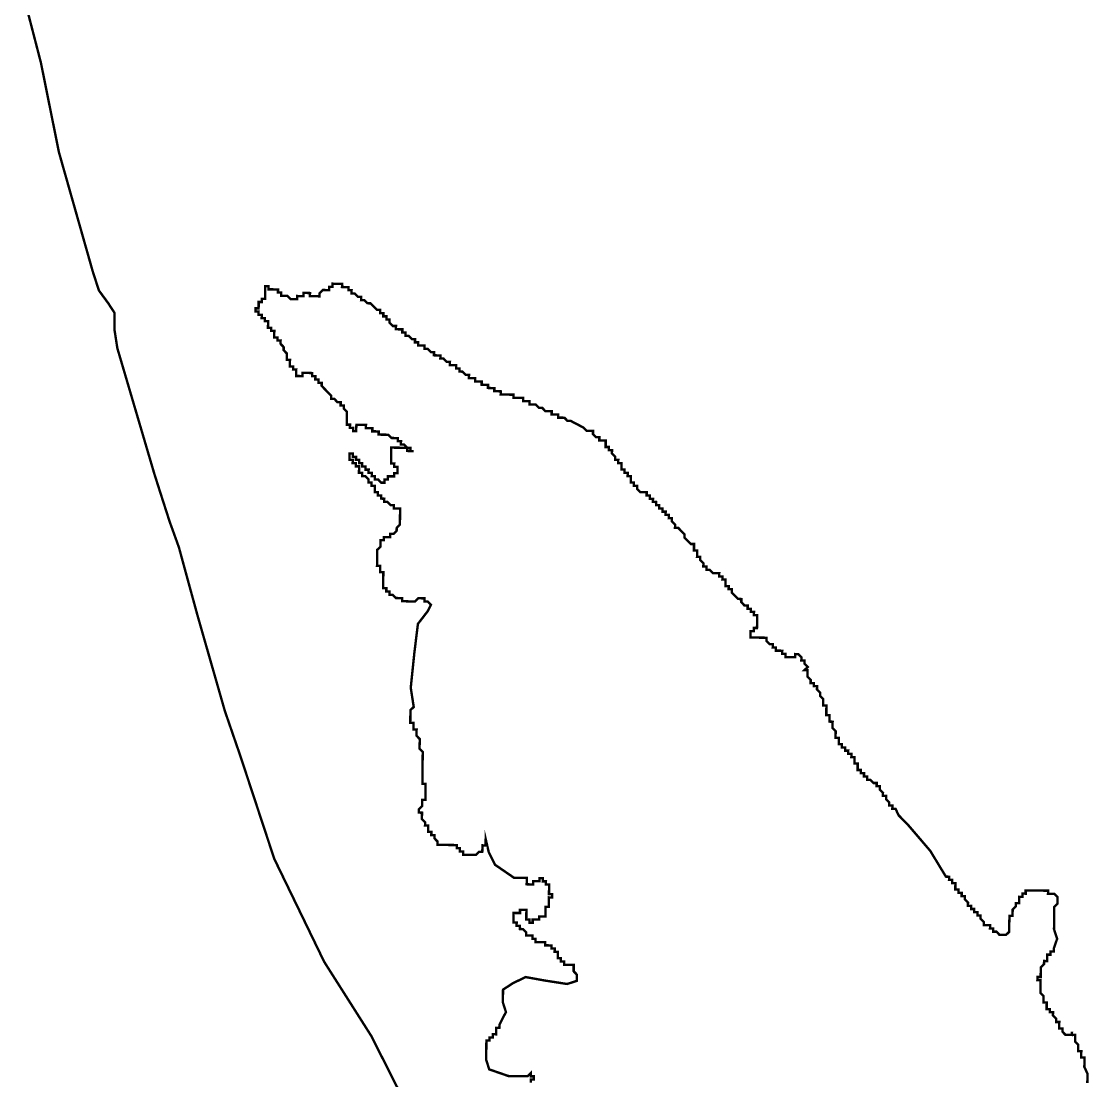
# Model space of a CAD drawing. Header units: metres. Extents: x 257673 to 289848, y 2129691 to 2228029.
# Drawn here: x 260126 to 261450, y 2172965 to 2174279 of the extents above; entities that cross this region are included whole.
import ezdxf

# ---------------------------------------------------------------- set-up
doc = ezdxf.new("R2010")
doc.units = ezdxf.units.M
doc.header["$MEASUREMENT"] = 0
doc.layers.add('HAZARDS LINE', color=1, linetype='Continuous')

msp = doc.modelspace()

# ---------------------------------------------------------------- linework, layer by layer
at = {"layer": 'HAZARDS LINE', "lineweight": 18}
for points in [[(260128, 2174315.2, 2.97, 2.97, 0), (260150.7, 2174227.6, 2.97, 2.97, 0), (260173.1, 2174116.3, 2.97, 2.97, 0), (260214.9, 2173969, 2.97, 2.97, 0), (260222.6, 2173945.1, 2.97, 2.97, 0), (260234.3, 2173929.1, 2.97, 2.97, 0), (260242.1, 2173917.1, 2.97, 2.97, 0), (260241.8, 2173897.3, 2.97, 2.97, 0), (260245.5, 2173873.4, 2.97, 2.97, 0), (260291.2, 2173718.2, 2.97, 2.97, 0), (260298.8, 2173694.3, 2.97, 2.97, 0), (260310.3, 2173658.5, 2.97, 2.97, 0), (260321.8, 2173626.6, 2.97, 2.97, 0), (260329.4, 2173598.7, 2.97, 2.97, 0), (260344.6, 2173543, 2.97, 2.97, 0), (260378.8, 2173423.6, 2.97, 2.97, 0), (260398, 2173367.8, 2.97, 2.97, 0), (260440, 2173240.4, 2.97, 2.97, 0), (260471, 2173176.5, 2.97, 2.97, 0), (260501.9, 2173112.7, 2.97, 2.97, 0), (260560.3, 2173020.7, 2.97, 2.97, 0), (260606.7, 2172928.9, 2.97, 2.97, 0)], [(260757.9, 2172962.8, 2.97, 2.97, 0), (260757.9, 2172966.8, 2.97, 2.97, 0), (260761.9, 2172966.7, 2.97, 2.97, 0), (260761.9, 2172970.7, 2.97, 2.97, 0), (260758, 2172970.7, 2.97, 2.97, 0), (260758, 2172974.7, 2.97, 2.97, 0), (260754, 2172970.8, 2.97, 2.97, 0), (260750, 2172970.8, 2.97, 2.97, 0), (260746.1, 2172970.9, 2.97, 2.97, 0), (260742.1, 2172970.9, 2.97, 2.97, 0), (260738.1, 2172971, 2.97, 2.97, 0), (260734.2, 2172971, 2.97, 2.97, 0), (260730.2, 2172971.1, 2.97, 2.97, 0), (260718.4, 2172975.2, 2.97, 2.97, 0), (260706.5, 2172979.3, 2.97, 2.97, 0), (260702.7, 2172991.2, 2.97, 2.97, 0), (260702.9, 2173007.1, 2.97, 2.97, 0), (260702.9, 2173011.1, 2.97, 2.97, 0), (260703, 2173015, 2.97, 2.97, 0), (260706.9, 2173015, 2.97, 2.97, 0), (260707, 2173018.9, 2.97, 2.97, 0), (260711, 2173018.9, 2.97, 2.97, 0), (260711, 2173022.9, 2.97, 2.97, 0), (260715, 2173022.8, 2.97, 2.97, 0), (260715, 2173026.8, 2.97, 2.97, 0), (260715.1, 2173030.8, 2.97, 2.97, 0), (260719, 2173030.7, 2.97, 2.97, 0), (260719.1, 2173034.7, 2.97, 2.97, 0), (260727.2, 2173050.4, 2.97, 2.97, 0), (260723.4, 2173062.4, 2.97, 2.97, 0), (260723.6, 2173078.2, 2.97, 2.97, 0), (260735.6, 2173086, 2.97, 2.97, 0), (260751.5, 2173093.8, 2.97, 2.97, 0), (260775.3, 2173089.5, 2.97, 2.97, 0), (260803, 2173085.2, 2.97, 2.97, 0), (260814.9, 2173089, 2.97, 2.97, 0), (260815, 2173093, 2.97, 2.97, 0), (260815, 2173097, 2.97, 2.97, 0), (260811.1, 2173101, 2.97, 2.97, 0), (260811.2, 2173104.9, 2.97, 2.97, 0), (260811.2, 2173108.9, 2.97, 2.97, 0), (260807.2, 2173109, 2.97, 2.97, 0), (260803.3, 2173109, 2.97, 2.97, 0), (260799.3, 2173109.1, 2.97, 2.97, 0), (260799.4, 2173113, 2.97, 2.97, 0), (260795.4, 2173113.1, 2.97, 2.97, 0), (260795.4, 2173117, 2.97, 2.97, 0), (260791.5, 2173117.1, 2.97, 2.97, 0), (260791.5, 2173121, 2.97, 2.97, 0), (260791.6, 2173125, 2.97, 2.97, 0), (260787.6, 2173125.1, 2.97, 2.97, 0), (260787.7, 2173129, 2.97, 2.97, 0), (260783.7, 2173129.1, 2.97, 2.97, 0), (260783.7, 2173133, 2.97, 2.97, 0), (260779.8, 2173133.1, 2.97, 2.97, 0), (260775.8, 2173133.1, 2.97, 2.97, 0), (260775.9, 2173137.1, 2.97, 2.97, 0), (260771.9, 2173137.2, 2.97, 2.97, 0), (260767.9, 2173137.2, 2.97, 2.97, 0), (260764, 2173137.2, 2.97, 2.97, 0), (260764, 2173141.2, 2.97, 2.97, 0), (260760, 2173141.3, 2.97, 2.97, 0), (260760.1, 2173145.2, 2.97, 2.97, 0), (260756.1, 2173145.3, 2.97, 2.97, 0), (260752.2, 2173145.3, 2.97, 2.97, 0), (260752.2, 2173149.3, 2.97, 2.97, 0), (260748.3, 2173153.3, 2.97, 2.97, 0), (260744.3, 2173153.4, 2.97, 2.97, 0), (260744.4, 2173157.3, 2.97, 2.97, 0), (260740.4, 2173157.4, 2.97, 2.97, 0), (260740.5, 2173161.3, 2.97, 2.97, 0), (260736.5, 2173161.4, 2.97, 2.97, 0), (260736.5, 2173165.4, 2.97, 2.97, 0), (260736.6, 2173169.3, 2.97, 2.97, 0), (260736.6, 2173173.3, 2.97, 2.97, 0), (260740.6, 2173173.2, 2.97, 2.97, 0), (260744.6, 2173173.2, 2.97, 2.97, 0), (260744.6, 2173177.2, 2.97, 2.97, 0), (260748.6, 2173177.1, 2.97, 2.97, 0), (260752.6, 2173177.1, 2.97, 2.97, 0), (260752.5, 2173173.1, 2.97, 2.97, 0), (260752.5, 2173169.1, 2.97, 2.97, 0), (260752.4, 2173165.2, 2.97, 2.97, 0), (260756.4, 2173165.1, 2.97, 2.97, 0), (260756.3, 2173161.1, 2.97, 2.97, 0), (260760.3, 2173161.1, 2.97, 2.97, 0), (260760.3, 2173165.1, 2.97, 2.97, 0), (260764.3, 2173165, 2.97, 2.97, 0), (260768.3, 2173165, 2.97, 2.97, 0), (260768.3, 2173168.9, 2.97, 2.97, 0), (260772.3, 2173168.9, 2.97, 2.97, 0), (260776.2, 2173168.8, 2.97, 2.97, 0), (260776.3, 2173172.8, 2.97, 2.97, 0), (260776.3, 2173176.8, 2.97, 2.97, 0), (260776.4, 2173180.7, 2.97, 2.97, 0), (260780.4, 2173180.7, 2.97, 2.97, 0), (260780.4, 2173184.6, 2.97, 2.97, 0), (260780.5, 2173188.6, 2.97, 2.97, 0), (260780.5, 2173192.6, 2.97, 2.97, 0), (260784.5, 2173192.5, 2.97, 2.97, 0), (260784.5, 2173196.5, 2.97, 2.97, 0), (260780.6, 2173196.5, 2.97, 2.97, 0), (260780.6, 2173200.5, 2.97, 2.97, 0), (260780.7, 2173204.5, 2.97, 2.97, 0), (260780.7, 2173208.4, 2.97, 2.97, 0), (260776.7, 2173208.5, 2.97, 2.97, 0), (260776.8, 2173212.5, 2.97, 2.97, 0), (260772.8, 2173212.5, 2.97, 2.97, 0), (260772.9, 2173216.5, 2.97, 2.97, 0), (260768.9, 2173216.5, 2.97, 2.97, 0), (260768.9, 2173212.6, 2.97, 2.97, 0), (260764.9, 2173212.6, 2.97, 2.97, 0), (260760.9, 2173212.7, 2.97, 2.97, 0), (260760.9, 2173208.7, 2.97, 2.97, 0), (260756.9, 2173208.7, 2.97, 2.97, 0), (260752.9, 2173208.8, 2.97, 2.97, 0), (260753, 2173212.7, 2.97, 2.97, 0), (260753, 2173216.7, 2.97, 2.97, 0), (260749.1, 2173216.8, 2.97, 2.97, 0), (260737.2, 2173216.9, 2.97, 2.97, 0), (260725.4, 2173225, 2.97, 2.97, 0), (260713.6, 2173233.1, 2.97, 2.97, 0), (260705.8, 2173249, 2.97, 2.97, 0), (260702.1, 2173264.9, 2.97, 2.97, 0), (260702, 2173261, 2.97, 2.97, 0), (260702, 2173257, 2.97, 2.97, 0), (260698, 2173257.1, 2.97, 2.97, 0), (260698, 2173253.1, 2.97, 2.97, 0), (260697.9, 2173249.1, 2.97, 2.97, 0), (260693.9, 2173249.2, 2.97, 2.97, 0), (260689.9, 2173245.3, 2.97, 2.97, 0), (260686, 2173245.3, 2.97, 2.97, 0), (260682, 2173245.4, 2.97, 2.97, 0), (260678, 2173245.4, 2.97, 2.97, 0), (260674.1, 2173245.4, 2.97, 2.97, 0), (260674.1, 2173249.4, 2.97, 2.97, 0), (260670.2, 2173249.5, 2.97, 2.97, 0), (260670.2, 2173253.4, 2.97, 2.97, 0), (260666.2, 2173253.5, 2.97, 2.97, 0), (260666.3, 2173257.4, 2.97, 2.97, 0), (260662.3, 2173257.5, 2.97, 2.97, 0), (260658.4, 2173257.5, 2.97, 2.97, 0), (260654.4, 2173257.6, 2.97, 2.97, 0), (260650.4, 2173257.6, 2.97, 2.97, 0), (260646.5, 2173257.7, 2.97, 2.97, 0), (260642.5, 2173257.7, 2.97, 2.97, 0), (260642.5, 2173261.7, 2.97, 2.97, 0), (260638.6, 2173265.7, 2.97, 2.97, 0), (260638.7, 2173269.7, 2.97, 2.97, 0), (260634.7, 2173269.7, 2.97, 2.97, 0), (260634.8, 2173273.7, 2.97, 2.97, 0), (260630.8, 2173273.7, 2.97, 2.97, 0), (260630.8, 2173277.7, 2.97, 2.97, 0), (260630.9, 2173281.7, 2.97, 2.97, 0), (260626.9, 2173281.7, 2.97, 2.97, 0), (260627, 2173285.7, 2.97, 2.97, 0), (260623.1, 2173289.7, 2.97, 2.97, 0), (260623.1, 2173293.7, 2.97, 2.97, 0), (260623.2, 2173297.6, 2.97, 2.97, 0), (260619.2, 2173297.7, 2.97, 2.97, 0), (260619.2, 2173301.7, 2.97, 2.97, 0), (260623.2, 2173305.6, 2.97, 2.97, 0), (260623.3, 2173309.5, 2.97, 2.97, 0), (260623.3, 2173313.5, 2.97, 2.97, 0), (260627.3, 2173313.5, 2.97, 2.97, 0), (260627.4, 2173317.4, 2.97, 2.97, 0), (260627.4, 2173321.4, 2.97, 2.97, 0), (260627.5, 2173325.3, 2.97, 2.97, 0), (260627.5, 2173329.3, 2.97, 2.97, 0), (260627.6, 2173333.3, 2.97, 2.97, 0), (260623.6, 2173333.3, 2.97, 2.97, 0), (260623.6, 2173337.3, 2.97, 2.97, 0), (260623.7, 2173341.3, 2.97, 2.97, 0), (260623.7, 2173345.2, 2.97, 2.97, 0), (260623.8, 2173349.2, 2.97, 2.97, 0), (260623.8, 2173353.2, 2.97, 2.97, 0), (260623.9, 2173357.1, 2.97, 2.97, 0), (260623.9, 2173361.1, 2.97, 2.97, 0), (260624, 2173365.1, 2.97, 2.97, 0), (260624, 2173369, 2.97, 2.97, 0), (260624.1, 2173373, 2.97, 2.97, 0), (260620.2, 2173377, 2.97, 2.97, 0), (260620.2, 2173381, 2.97, 2.97, 0), (260620.3, 2173384.9, 2.97, 2.97, 0), (260620.3, 2173388.9, 2.97, 2.97, 0), (260616.4, 2173392.9, 2.97, 2.97, 0), (260616.4, 2173396.9, 2.97, 2.97, 0), (260616.5, 2173400.8, 2.97, 2.97, 0), (260612.5, 2173400.9, 2.97, 2.97, 0), (260612.6, 2173404.9, 2.97, 2.97, 0), (260612.6, 2173408.8, 2.97, 2.97, 0), (260608.6, 2173408.9, 2.97, 2.97, 0), (260608.7, 2173412.8, 2.97, 2.97, 0), (260608.7, 2173416.8, 2.97, 2.97, 0), (260608.8, 2173420.8, 2.97, 2.97, 0), (260608.8, 2173424.7, 2.97, 2.97, 0), (260612.9, 2173428.7, 2.97, 2.97, 0), (260609.2, 2173452.5, 2.97, 2.97, 0), (260613.7, 2173496.1, 2.97, 2.97, 0), (260618.1, 2173531.7, 2.97, 2.97, 0), (260630.2, 2173547.4, 2.97, 2.97, 0), (260634.2, 2173555.3, 2.97, 2.97, 0), (260630.3, 2173559.3, 2.97, 2.97, 0), (260626.4, 2173559.4, 2.97, 2.97, 0), (260626.4, 2173563.4, 2.97, 2.97, 0), (260622.4, 2173563.4, 2.97, 2.97, 0), (260618.5, 2173563.5, 2.97, 2.97, 0), (260614.5, 2173559.5, 2.97, 2.97, 0), (260610.5, 2173559.6, 2.97, 2.97, 0), (260606.5, 2173559.6, 2.97, 2.97, 0), (260602.6, 2173559.7, 2.97, 2.97, 0), (260598.6, 2173559.7, 2.97, 2.97, 0), (260598.6, 2173563.7, 2.97, 2.97, 0), (260594.7, 2173563.7, 2.97, 2.97, 0), (260590.7, 2173563.8, 2.97, 2.97, 0), (260586.8, 2173567.8, 2.97, 2.97, 0), (260582.8, 2173567.9, 2.97, 2.97, 0), (260582.9, 2173571.8, 2.97, 2.97, 0), (260578.9, 2173571.9, 2.97, 2.97, 0), (260579, 2173575.8, 2.97, 2.97, 0), (260575, 2173575.9, 2.97, 2.97, 0), (260575, 2173579.9, 2.97, 2.97, 0), (260575.1, 2173583.8, 2.97, 2.97, 0), (260575.1, 2173587.8, 2.97, 2.97, 0), (260575.2, 2173591.8, 2.97, 2.97, 0), (260575.2, 2173595.7, 2.97, 2.97, 0), (260571.3, 2173595.8, 2.97, 2.97, 0), (260571.3, 2173599.7, 2.97, 2.97, 0), (260571.4, 2173603.7, 2.97, 2.97, 0), (260567.4, 2173603.7, 2.97, 2.97, 0), (260567.5, 2173607.7, 2.97, 2.97, 0), (260567.5, 2173611.7, 2.97, 2.97, 0), (260567.6, 2173615.6, 2.97, 2.97, 0), (260567.6, 2173619.6, 2.97, 2.97, 0), (260567.7, 2173623.6, 2.97, 2.97, 0), (260571.7, 2173627.5, 2.97, 2.97, 0), (260571.7, 2173631.5, 2.97, 2.97, 0), (260571.8, 2173635.4, 2.97, 2.97, 0), (260575.7, 2173635.4, 2.97, 2.97, 0), (260575.8, 2173639.3, 2.97, 2.97, 0), (260579.7, 2173639.3, 2.97, 2.97, 0), (260583.7, 2173639.2, 2.97, 2.97, 0), (260583.8, 2173643.2, 2.97, 2.97, 0), (260587.7, 2173643.2, 2.97, 2.97, 0), (260591.7, 2173647.1, 2.97, 2.97, 0), (260591.8, 2173651, 2.97, 2.97, 0), (260595.8, 2173655, 2.97, 2.97, 0), (260595.8, 2173658.9, 2.97, 2.97, 0), (260595.9, 2173662.9, 2.97, 2.97, 0), (260595.9, 2173666.9, 2.97, 2.97, 0), (260596, 2173670.8, 2.97, 2.97, 0), (260596, 2173674.8, 2.97, 2.97, 0), (260592.1, 2173674.8, 2.97, 2.97, 0), (260588.1, 2173674.9, 2.97, 2.97, 0), (260588.2, 2173678.9, 2.97, 2.97, 0), (260584.2, 2173678.9, 2.97, 2.97, 0), (260580.3, 2173682.9, 2.97, 2.97, 0), (260576.3, 2173683, 2.97, 2.97, 0), (260576.4, 2173686.9, 2.97, 2.97, 0), (260572.4, 2173687, 2.97, 2.97, 0), (260572.4, 2173690.9, 2.97, 2.97, 0), (260568.5, 2173691, 2.97, 2.97, 0), (260568.5, 2173695, 2.97, 2.97, 0), (260564.6, 2173695, 2.97, 2.97, 0), (260564.6, 2173699, 2.97, 2.97, 0), (260564.7, 2173702.9, 2.97, 2.97, 0), (260560.7, 2173703, 2.97, 2.97, 0), (260560.7, 2173707, 2.97, 2.97, 0), (260556.8, 2173707, 2.97, 2.97, 0), (260556.8, 2173711, 2.97, 2.97, 0), (260552.9, 2173715, 2.97, 2.97, 0), (260548.9, 2173715, 2.97, 2.97, 0), (260549, 2173719, 2.97, 2.97, 0), (260545, 2173719.1, 2.97, 2.97, 0), (260545.1, 2173723, 2.97, 2.97, 0), (260545.1, 2173727, 2.97, 2.97, 0), (260541.2, 2173727, 2.97, 2.97, 0), (260541.2, 2173731, 2.97, 2.97, 0), (260537.2, 2173731, 2.97, 2.97, 0), (260537.3, 2173735, 2.97, 2.97, 0), (260533.3, 2173735.1, 2.97, 2.97, 0), (260533.4, 2173739, 2.97, 2.97, 0), (260533.4, 2173743, 2.97, 2.97, 0), (260537.4, 2173742.9, 2.97, 2.97, 0), (260537.3, 2173739, 2.97, 2.97, 0), (260541.3, 2173738.9, 2.97, 2.97, 0), (260541.3, 2173735, 2.97, 2.97, 0), (260545.2, 2173734.9, 2.97, 2.97, 0), (260545.2, 2173730.9, 2.97, 2.97, 0), (260549.1, 2173730.9, 2.97, 2.97, 0), (260549.1, 2173726.9, 2.97, 2.97, 0), (260553.1, 2173726.9, 2.97, 2.97, 0), (260553, 2173722.9, 2.97, 2.97, 0), (260557, 2173722.9, 2.97, 2.97, 0), (260556.9, 2173718.9, 2.97, 2.97, 0), (260560.9, 2173718.9, 2.97, 2.97, 0), (260560.8, 2173714.9, 2.97, 2.97, 0), (260564.8, 2173714.8, 2.97, 2.97, 0), (260564.8, 2173710.9, 2.97, 2.97, 0), (260568.7, 2173710.8, 2.97, 2.97, 0), (260572.6, 2173706.8, 2.97, 2.97, 0), (260576.6, 2173706.8, 2.97, 2.97, 0), (260576.7, 2173710.7, 2.97, 2.97, 0), (260580.6, 2173710.7, 2.97, 2.97, 0), (260580.7, 2173714.6, 2.97, 2.97, 0), (260584.6, 2173714.6, 2.97, 2.97, 0), (260588.6, 2173714.6, 2.97, 2.97, 0), (260588.6, 2173718.5, 2.97, 2.97, 0), (260592.6, 2173718.5, 2.97, 2.97, 0), (260592.7, 2173722.4, 2.97, 2.97, 0), (260592.7, 2173726.4, 2.97, 2.97, 0), (260588.7, 2173726.4, 2.97, 2.97, 0), (260588.8, 2173730.4, 2.97, 2.97, 0), (260584.8, 2173730.5, 2.97, 2.97, 0), (260584.9, 2173734.4, 2.97, 2.97, 0), (260584.9, 2173738.4, 2.97, 2.97, 0), (260585, 2173742.4, 2.97, 2.97, 0), (260585, 2173746.3, 2.97, 2.97, 0), (260585.1, 2173750.3, 2.97, 2.97, 0), (260589, 2173750.2, 2.97, 2.97, 0), (260593, 2173750.2, 2.97, 2.97, 0), (260597, 2173750.1, 2.97, 2.97, 0), (260600.9, 2173750.1, 2.97, 2.97, 0), (260604.9, 2173750.1, 2.97, 2.97, 0), (260604.8, 2173746.1, 2.97, 2.97, 0), (260608.8, 2173746, 2.97, 2.97, 0), (260612.8, 2173746, 2.97, 2.97, 0), (260608.8, 2173746, 2.97, 2.97, 0), (260608.9, 2173750, 2.97, 2.97, 0), (260604.9, 2173750.1, 2.97, 2.97, 0), (260601, 2173754.1, 2.97, 2.97, 0), (260597, 2173754.1, 2.97, 2.97, 0), (260597.1, 2173758.1, 2.97, 2.97, 0), (260593.1, 2173758.1, 2.97, 2.97, 0), (260593.1, 2173762.1, 2.97, 2.97, 0), (260589.2, 2173762.1, 2.97, 2.97, 0), (260585.2, 2173762.2, 2.97, 2.97, 0), (260581.3, 2173766.2, 2.97, 2.97, 0), (260577.3, 2173766.3, 2.97, 2.97, 0), (260573.4, 2173766.3, 2.97, 2.97, 0), (260569.4, 2173766.4, 2.97, 2.97, 0), (260569.4, 2173770.3, 2.97, 2.97, 0), (260565.5, 2173770.4, 2.97, 2.97, 0), (260561.5, 2173770.4, 2.97, 2.97, 0), (260561.6, 2173774.4, 2.97, 2.97, 0), (260557.6, 2173774.4, 2.97, 2.97, 0), (260553.6, 2173774.5, 2.97, 2.97, 0), (260553.7, 2173778.4, 2.97, 2.97, 0), (260549.7, 2173778.5, 2.97, 2.97, 0), (260545.8, 2173778.5, 2.97, 2.97, 0), (260541.8, 2173778.6, 2.97, 2.97, 0), (260541.7, 2173774.6, 2.97, 2.97, 0), (260541.7, 2173770.7, 2.97, 2.97, 0), (260537.7, 2173770.7, 2.97, 2.97, 0), (260537.8, 2173774.7, 2.97, 2.97, 0), (260533.8, 2173774.7, 2.97, 2.97, 0), (260533.9, 2173778.7, 2.97, 2.97, 0), (260529.9, 2173778.7, 2.97, 2.97, 0), (260529.9, 2173782.7, 2.97, 2.97, 0), (260530, 2173786.7, 2.97, 2.97, 0), (260530, 2173790.6, 2.97, 2.97, 0), (260530.1, 2173794.6, 2.97, 2.97, 0), (260526.2, 2173798.6, 2.97, 2.97, 0), (260526.2, 2173802.6, 2.97, 2.97, 0), (260522.3, 2173802.6, 2.97, 2.97, 0), (260522.3, 2173806.6, 2.97, 2.97, 0), (260518.3, 2173806.6, 2.97, 2.97, 0), (260514.4, 2173810.7, 2.97, 2.97, 0), (260510.5, 2173810.7, 2.97, 2.97, 0), (260510.5, 2173814.7, 2.97, 2.97, 0), (260506.6, 2173818.7, 2.97, 2.97, 0), (260502.7, 2173822.7, 2.97, 2.97, 0), (260498.8, 2173826.7, 2.97, 2.97, 0), (260498.8, 2173830.7, 2.97, 2.97, 0), (260494.8, 2173830.7, 2.97, 2.97, 0), (260494.9, 2173834.7, 2.97, 2.97, 0), (260490.9, 2173834.7, 2.97, 2.97, 0), (260491, 2173838.7, 2.97, 2.97, 0), (260487, 2173838.8, 2.97, 2.97, 0), (260487, 2173842.7, 2.97, 2.97, 0), (260483.1, 2173842.8, 2.97, 2.97, 0), (260479.1, 2173842.8, 2.97, 2.97, 0), (260475.2, 2173842.9, 2.97, 2.97, 0), (260475.1, 2173838.9, 2.97, 2.97, 0), (260471.1, 2173839, 2.97, 2.97, 0), (260467.2, 2173839, 2.97, 2.97, 0), (260467.2, 2173843, 2.97, 2.97, 0), (260467.3, 2173846.9, 2.97, 2.97, 0), (260463.3, 2173847, 2.97, 2.97, 0), (260463.4, 2173850.9, 2.97, 2.97, 0), (260459.4, 2173851, 2.97, 2.97, 0), (260459.4, 2173855, 2.97, 2.97, 0), (260459.5, 2173858.9, 2.97, 2.97, 0), (260455.5, 2173859, 2.97, 2.97, 0), (260455.6, 2173862.9, 2.97, 2.97, 0), (260455.6, 2173866.9, 2.97, 2.97, 0), (260451.7, 2173870.9, 2.97, 2.97, 0), (260451.7, 2173874.9, 2.97, 2.97, 0), (260447.8, 2173878.9, 2.97, 2.97, 0), (260447.9, 2173882.9, 2.97, 2.97, 0), (260443.9, 2173882.9, 2.97, 2.97, 0), (260444, 2173886.9, 2.97, 2.97, 0), (260440, 2173886.9, 2.97, 2.97, 0), (260440, 2173890.9, 2.97, 2.97, 0), (260440.1, 2173894.9, 2.97, 2.97, 0), (260436.1, 2173894.9, 2.97, 2.97, 0), (260436.2, 2173898.9, 2.97, 2.97, 0), (260432.2, 2173898.9, 2.97, 2.97, 0), (260432.3, 2173902.9, 2.97, 2.97, 0), (260432.3, 2173906.9, 2.97, 2.97, 0), (260428.3, 2173906.9, 2.97, 2.97, 0), (260428.4, 2173910.9, 2.97, 2.97, 0), (260424.4, 2173910.9, 2.97, 2.97, 0), (260424.5, 2173914.9, 2.97, 2.97, 0), (260420.5, 2173914.9, 2.97, 2.97, 0), (260420.6, 2173918.9, 2.97, 2.97, 0), (260416.6, 2173919, 2.97, 2.97, 0), (260416.6, 2173922.9, 2.97, 2.97, 0), (260420.6, 2173922.9, 2.97, 2.97, 0), (260420.7, 2173926.8, 2.97, 2.97, 0), (260420.7, 2173930.8, 2.97, 2.97, 0), (260424.7, 2173930.8, 2.97, 2.97, 0), (260424.7, 2173934.7, 2.97, 2.97, 0), (260428.7, 2173934.7, 2.97, 2.97, 0), (260428.7, 2173938.6, 2.97, 2.97, 0), (260428.8, 2173942.6, 2.97, 2.97, 0), (260428.8, 2173946.6, 2.97, 2.97, 0), (260428.9, 2173950.5, 2.97, 2.97, 0), (260432.8, 2173950.5, 2.97, 2.97, 0), (260432.8, 2173946.5, 2.97, 2.97, 0), (260436.8, 2173946.5, 2.97, 2.97, 0), (260440.7, 2173946.4, 2.97, 2.97, 0), (260444.7, 2173946.4, 2.97, 2.97, 0), (260444.6, 2173942.4, 2.97, 2.97, 0), (260448.6, 2173942.4, 2.97, 2.97, 0), (260448.6, 2173938.4, 2.97, 2.97, 0), (260452.5, 2173938.3, 2.97, 2.97, 0), (260456.5, 2173938.3, 2.97, 2.97, 0), (260460.4, 2173934.3, 2.97, 2.97, 0), (260464.4, 2173934.2, 2.97, 2.97, 0), (260468.3, 2173934.2, 2.97, 2.97, 0), (260468.4, 2173938.2, 2.97, 2.97, 0), (260472.4, 2173938.1, 2.97, 2.97, 0), (260476.3, 2173938.1, 2.97, 2.97, 0), (260476.4, 2173942, 2.97, 2.97, 0), (260480.3, 2173942, 2.97, 2.97, 0), (260484.3, 2173941.9, 2.97, 2.97, 0), (260484.2, 2173938, 2.97, 2.97, 0), (260488.2, 2173937.9, 2.97, 2.97, 0), (260492.2, 2173937.9, 2.97, 2.97, 0), (260496.1, 2173937.8, 2.97, 2.97, 0), (260496.2, 2173941.8, 2.97, 2.97, 0), (260500.2, 2173945.7, 2.97, 2.97, 0), (260504.2, 2173945.6, 2.97, 2.97, 0), (260508.1, 2173945.6, 2.97, 2.97, 0), (260508.2, 2173949.6, 2.97, 2.97, 0), (260512.2, 2173949.5, 2.97, 2.97, 0), (260512.2, 2173953.5, 2.97, 2.97, 0), (260516.2, 2173953.4, 2.97, 2.97, 0), (260520.1, 2173953.4, 2.97, 2.97, 0), (260524.1, 2173953.3, 2.97, 2.97, 0), (260524, 2173949.4, 2.97, 2.97, 0), (260528, 2173949.3, 2.97, 2.97, 0), (260532, 2173949.3, 2.97, 2.97, 0), (260531.9, 2173945.3, 2.97, 2.97, 0), (260535.9, 2173945.3, 2.97, 2.97, 0), (260535.8, 2173941.3, 2.97, 2.97, 0), (260539.8, 2173941.2, 2.97, 2.97, 0), (260543.7, 2173937.2, 2.97, 2.97, 0), (260547.7, 2173937.2, 2.97, 2.97, 0), (260547.6, 2173933.2, 2.97, 2.97, 0), (260551.6, 2173933.2, 2.97, 2.97, 0), (260555.5, 2173929.2, 2.97, 2.97, 0), (260559.5, 2173929.1, 2.97, 2.97, 0), (260563.4, 2173925.1, 2.97, 2.97, 0), (260567.3, 2173921.1, 2.97, 2.97, 0), (260571.3, 2173921, 2.97, 2.97, 0), (260571.2, 2173917.1, 2.97, 2.97, 0), (260575.2, 2173917, 2.97, 2.97, 0), (260575.2, 2173913, 2.97, 2.97, 0), (260579.1, 2173913, 2.97, 2.97, 0), (260579.1, 2173909, 2.97, 2.97, 0), (260583, 2173909, 2.97, 2.97, 0), (260583, 2173905, 2.97, 2.97, 0), (260586.9, 2173901, 2.97, 2.97, 0), (260590.9, 2173901, 2.97, 2.97, 0), (260590.8, 2173897, 2.97, 2.97, 0), (260594.8, 2173896.9, 2.97, 2.97, 0), (260598.8, 2173896.9, 2.97, 2.97, 0), (260598.7, 2173892.9, 2.97, 2.97, 0), (260602.7, 2173892.9, 2.97, 2.97, 0), (260602.6, 2173888.9, 2.97, 2.97, 0), (260606.6, 2173888.9, 2.97, 2.97, 0), (260610.5, 2173884.8, 2.97, 2.97, 0), (260614.5, 2173884.8, 2.97, 2.97, 0), (260614.4, 2173880.8, 2.97, 2.97, 0), (260618.4, 2173880.8, 2.97, 2.97, 0), (260618.3, 2173876.8, 2.97, 2.97, 0), (260622.3, 2173876.8, 2.97, 2.97, 0), (260626.3, 2173876.7, 2.97, 2.97, 0), (260626.2, 2173872.8, 2.97, 2.97, 0), (260630.2, 2173872.7, 2.97, 2.97, 0), (260634.1, 2173868.7, 2.97, 2.97, 0), (260638.1, 2173868.6, 2.97, 2.97, 0), (260638, 2173864.7, 2.97, 2.97, 0), (260642, 2173864.6, 2.97, 2.97, 0), (260646, 2173864.6, 2.97, 2.97, 0), (260645.9, 2173860.6, 2.97, 2.97, 0), (260649.9, 2173860.6, 2.97, 2.97, 0), (260653.8, 2173856.5, 2.97, 2.97, 0), (260657.8, 2173856.5, 2.97, 2.97, 0), (260657.7, 2173852.5, 2.97, 2.97, 0), (260661.7, 2173852.5, 2.97, 2.97, 0), (260665.6, 2173852.4, 2.97, 2.97, 0), (260665.6, 2173848.5, 2.97, 2.97, 0), (260669.6, 2173848.4, 2.97, 2.97, 0), (260669.5, 2173844.5, 2.97, 2.97, 0), (260673.5, 2173844.4, 2.97, 2.97, 0), (260677.4, 2173840.4, 2.97, 2.97, 0), (260681.4, 2173840.3, 2.97, 2.97, 0), (260681.3, 2173836.4, 2.97, 2.97, 0), (260685.3, 2173836.3, 2.97, 2.97, 0), (260689.2, 2173836.3, 2.97, 2.97, 0), (260689.2, 2173832.3, 2.97, 2.97, 0), (260693.1, 2173832.3, 2.97, 2.97, 0), (260697.1, 2173832.2, 2.97, 2.97, 0), (260697.1, 2173828.3, 2.97, 2.97, 0), (260701, 2173828.2, 2.97, 2.97, 0), (260705, 2173828.2, 2.97, 2.97, 0), (260704.9, 2173824.2, 2.97, 2.97, 0), (260708.9, 2173824.1, 2.97, 2.97, 0), (260712.9, 2173824.1, 2.97, 2.97, 0), (260712.8, 2173820.1, 2.97, 2.97, 0), (260716.8, 2173820.1, 2.97, 2.97, 0), (260720.8, 2173820, 2.97, 2.97, 0), (260720.7, 2173816.1, 2.97, 2.97, 0), (260724.7, 2173816, 2.97, 2.97, 0), (260728.6, 2173816, 2.97, 2.97, 0), (260732.6, 2173815.9, 2.97, 2.97, 0), (260736.6, 2173815.9, 2.97, 2.97, 0), (260736.5, 2173811.9, 2.97, 2.97, 0), (260740.5, 2173811.9, 2.97, 2.97, 0), (260744.5, 2173811.8, 2.97, 2.97, 0), (260748.4, 2173811.8, 2.97, 2.97, 0), (260748.4, 2173807.8, 2.97, 2.97, 0), (260752.3, 2173807.7, 2.97, 2.97, 0), (260756.3, 2173807.7, 2.97, 2.97, 0), (260756.3, 2173803.7, 2.97, 2.97, 0), (260760.2, 2173803.7, 2.97, 2.97, 0), (260764.2, 2173803.6, 2.97, 2.97, 0), (260768.1, 2173799.6, 2.97, 2.97, 0), (260772.1, 2173799.6, 2.97, 2.97, 0), (260776, 2173795.6, 2.97, 2.97, 0), (260780, 2173795.5, 2.97, 2.97, 0), (260783.9, 2173795.5, 2.97, 2.97, 0), (260783.9, 2173791.5, 2.97, 2.97, 0), (260787.8, 2173791.4, 2.97, 2.97, 0), (260791.8, 2173791.4, 2.97, 2.97, 0), (260791.8, 2173787.4, 2.97, 2.97, 0), (260795.7, 2173787.4, 2.97, 2.97, 0), (260799.7, 2173787.3, 2.97, 2.97, 0), (260803.6, 2173783.3, 2.97, 2.97, 0), (260807.6, 2173783.3, 2.97, 2.97, 0), (260823.3, 2173775.1, 2.97, 2.97, 0), (260827.2, 2173771.1, 2.97, 2.97, 0), (260831.2, 2173771.1, 2.97, 2.97, 0), (260835.2, 2173771, 2.97, 2.97, 0), (260835.1, 2173767.1, 2.97, 2.97, 0), (260839, 2173763.1, 2.97, 2.97, 0), (260843, 2173763, 2.97, 2.97, 0), (260843, 2173759, 2.97, 2.97, 0), (260846.9, 2173759, 2.97, 2.97, 0), (260850.9, 2173758.9, 2.97, 2.97, 0), (260850.8, 2173755, 2.97, 2.97, 0), (260850.8, 2173751, 2.97, 2.97, 0), (260854.8, 2173751, 2.97, 2.97, 0), (260854.7, 2173747, 2.97, 2.97, 0), (260858.7, 2173746.9, 2.97, 2.97, 0), (260858.6, 2173743, 2.97, 2.97, 0), (260862.5, 2173739, 2.97, 2.97, 0), (260862.5, 2173735, 2.97, 2.97, 0), (260866.5, 2173734.9, 2.97, 2.97, 0), (260866.4, 2173731, 2.97, 2.97, 0), (260870.4, 2173730.9, 2.97, 2.97, 0), (260870.3, 2173727, 2.97, 2.97, 0), (260870.3, 2173723, 2.97, 2.97, 0), (260874.2, 2173723, 2.97, 2.97, 0), (260874.2, 2173719, 2.97, 2.97, 0), (260878.2, 2173718.9, 2.97, 2.97, 0), (260878.1, 2173715, 2.97, 2.97, 0), (260882.1, 2173714.9, 2.97, 2.97, 0), (260882, 2173711, 2.97, 2.97, 0), (260882, 2173707, 2.97, 2.97, 0), (260885.9, 2173706.9, 2.97, 2.97, 0), (260885.9, 2173703, 2.97, 2.97, 0), (260889.9, 2173702.9, 2.97, 2.97, 0), (260889.8, 2173699, 2.97, 2.97, 0), (260893.7, 2173695, 2.97, 2.97, 0), (260897.7, 2173694.9, 2.97, 2.97, 0), (260901.7, 2173694.9, 2.97, 2.97, 0), (260901.6, 2173690.9, 2.97, 2.97, 0), (260905.6, 2173690.8, 2.97, 2.97, 0), (260905.5, 2173686.9, 2.97, 2.97, 0), (260909.5, 2173686.8, 2.97, 2.97, 0), (260909.4, 2173682.9, 2.97, 2.97, 0), (260913.4, 2173682.8, 2.97, 2.97, 0), (260913.4, 2173678.8, 2.97, 2.97, 0), (260917.3, 2173678.8, 2.97, 2.97, 0), (260917.3, 2173674.8, 2.97, 2.97, 0), (260921.2, 2173674.8, 2.97, 2.97, 0), (260921.2, 2173670.8, 2.97, 2.97, 0), (260925.2, 2173670.8, 2.97, 2.97, 0), (260925.1, 2173666.8, 2.97, 2.97, 0), (260929.1, 2173666.8, 2.97, 2.97, 0), (260929, 2173662.8, 2.97, 2.97, 0), (260933, 2173662.7, 2.97, 2.97, 0), (260933, 2173658.8, 2.97, 2.97, 0), (260936.9, 2173654.8, 2.97, 2.97, 0), (260936.8, 2173650.8, 2.97, 2.97, 0), (260940.8, 2173650.7, 2.97, 2.97, 0), (260944.7, 2173646.7, 2.97, 2.97, 0), (260948.6, 2173642.7, 2.97, 2.97, 0), (260948.6, 2173638.7, 2.97, 2.97, 0), (260952.5, 2173634.7, 2.97, 2.97, 0), (260956.4, 2173630.7, 2.97, 2.97, 0), (260960.4, 2173630.7, 2.97, 2.97, 0), (260960.3, 2173626.7, 2.97, 2.97, 0), (260960.3, 2173622.7, 2.97, 2.97, 0), (260964.2, 2173622.7, 2.97, 2.97, 0), (260964.2, 2173618.7, 2.97, 2.97, 0), (260964.1, 2173614.8, 2.97, 2.97, 0), (260968.1, 2173614.7, 2.97, 2.97, 0), (260968.1, 2173610.7, 2.97, 2.97, 0), (260972, 2173606.7, 2.97, 2.97, 0), (260971.9, 2173602.8, 2.97, 2.97, 0), (260975.9, 2173602.7, 2.97, 2.97, 0), (260975.8, 2173598.7, 2.97, 2.97, 0), (260979.8, 2173598.7, 2.97, 2.97, 0), (260983.7, 2173594.7, 2.97, 2.97, 0), (260987.7, 2173594.6, 2.97, 2.97, 0), (260991.7, 2173594.6, 2.97, 2.97, 0), (260991.6, 2173590.6, 2.97, 2.97, 0), (260995.6, 2173590.6, 2.97, 2.97, 0), (260995.5, 2173586.6, 2.97, 2.97, 0), (260999.5, 2173586.6, 2.97, 2.97, 0), (260999.4, 2173582.6, 2.97, 2.97, 0), (260999.4, 2173578.6, 2.97, 2.97, 0), (261003.4, 2173578.6, 2.97, 2.97, 0), (261003.3, 2173574.6, 2.97, 2.97, 0), (261007.3, 2173574.6, 2.97, 2.97, 0), (261007.2, 2173570.6, 2.97, 2.97, 0), (261011.1, 2173566.6, 2.97, 2.97, 0), (261015.1, 2173562.6, 2.97, 2.97, 0), (261019, 2173562.5, 2.97, 2.97, 0), (261019, 2173558.6, 2.97, 2.97, 0), (261022.9, 2173554.5, 2.97, 2.97, 0), (261026.9, 2173554.5, 2.97, 2.97, 0), (261026.8, 2173550.5, 2.97, 2.97, 0), (261030.8, 2173550.5, 2.97, 2.97, 0), (261030.7, 2173546.5, 2.97, 2.97, 0), (261034.7, 2173546.5, 2.97, 2.97, 0), (261034.6, 2173542.5, 2.97, 2.97, 0), (261038.6, 2173542.4, 2.97, 2.97, 0), (261038.6, 2173538.5, 2.97, 2.97, 0), (261038.5, 2173534.5, 2.97, 2.97, 0), (261038.5, 2173530.5, 2.97, 2.97, 0), (261038.4, 2173526.6, 2.97, 2.97, 0), (261034.4, 2173526.6, 2.97, 2.97, 0), (261034.4, 2173522.7, 2.97, 2.97, 0), (261030.4, 2173522.7, 2.97, 2.97, 0), (261030.4, 2173518.7, 2.97, 2.97, 0), (261030.3, 2173514.8, 2.97, 2.97, 0), (261034.3, 2173514.7, 2.97, 2.97, 0), (261038.3, 2173514.7, 2.97, 2.97, 0), (261042.2, 2173514.6, 2.97, 2.97, 0), (261046.2, 2173514.6, 2.97, 2.97, 0), (261050.2, 2173514.5, 2.97, 2.97, 0), (261050.1, 2173510.6, 2.97, 2.97, 0), (261054, 2173506.6, 2.97, 2.97, 0), (261058, 2173506.5, 2.97, 2.97, 0), (261057.9, 2173502.5, 2.97, 2.97, 0), (261061.9, 2173502.5, 2.97, 2.97, 0), (261061.9, 2173498.5, 2.97, 2.97, 0), (261065.8, 2173498.5, 2.97, 2.97, 0), (261069.8, 2173498.4, 2.97, 2.97, 0), (261069.7, 2173494.5, 2.97, 2.97, 0), (261073.7, 2173494.4, 2.97, 2.97, 0), (261073.7, 2173490.5, 2.97, 2.97, 0), (261077.6, 2173490.4, 2.97, 2.97, 0), (261081.6, 2173490.4, 2.97, 2.97, 0), (261085.6, 2173490.3, 2.97, 2.97, 0), (261085.6, 2173494.3, 2.97, 2.97, 0), (261089.6, 2173494.2, 2.97, 2.97, 0), (261093.5, 2173490.2, 2.97, 2.97, 0), (261093.4, 2173486.2, 2.97, 2.97, 0), (261097.4, 2173486.2, 2.97, 2.97, 0), (261097.4, 2173482.2, 2.97, 2.97, 0), (261101.3, 2173478.2, 2.97, 2.97, 0), (261097.3, 2173474.3, 2.97, 2.97, 0), (261101.2, 2173474.2, 2.97, 2.97, 0), (261101.2, 2173470.3, 2.97, 2.97, 0), (261101.1, 2173466.3, 2.97, 2.97, 0), (261105, 2173462.3, 2.97, 2.97, 0), (261105, 2173458.3, 2.97, 2.97, 0), (261109, 2173458.3, 2.97, 2.97, 0), (261108.9, 2173454.3, 2.97, 2.97, 0), (261112.9, 2173454.3, 2.97, 2.97, 0), (261112.8, 2173450.3, 2.97, 2.97, 0), (261116.7, 2173446.3, 2.97, 2.97, 0), (261116.7, 2173442.3, 2.97, 2.97, 0), (261120.6, 2173438.3, 2.97, 2.97, 0), (261120.6, 2173434.3, 2.97, 2.97, 0), (261120.5, 2173430.4, 2.97, 2.97, 0), (261124.5, 2173430.3, 2.97, 2.97, 0), (261124.4, 2173426.4, 2.97, 2.97, 0), (261124.4, 2173422.4, 2.97, 2.97, 0), (261124.3, 2173418.4, 2.97, 2.97, 0), (261128.3, 2173418.4, 2.97, 2.97, 0), (261128.3, 2173414.4, 2.97, 2.97, 0), (261128.2, 2173410.5, 2.97, 2.97, 0), (261132.2, 2173410.4, 2.97, 2.97, 0), (261132.1, 2173406.4, 2.97, 2.97, 0), (261132.1, 2173402.5, 2.97, 2.97, 0), (261136, 2173398.5, 2.97, 2.97, 0), (261135.9, 2173394.5, 2.97, 2.97, 0), (261135.9, 2173390.5, 2.97, 2.97, 0), (261139.9, 2173390.5, 2.97, 2.97, 0), (261139.8, 2173386.5, 2.97, 2.97, 0), (261139.8, 2173382.5, 2.97, 2.97, 0), (261143.7, 2173382.5, 2.97, 2.97, 0), (261143.7, 2173378.5, 2.97, 2.97, 0), (261147.6, 2173378.5, 2.97, 2.97, 0), (261147.6, 2173374.5, 2.97, 2.97, 0), (261151.6, 2173374.5, 2.97, 2.97, 0), (261151.5, 2173370.5, 2.97, 2.97, 0), (261155.5, 2173370.5, 2.97, 2.97, 0), (261155.4, 2173366.5, 2.97, 2.97, 0), (261159.4, 2173366.4, 2.97, 2.97, 0), (261159.3, 2173362.5, 2.97, 2.97, 0), (261159.3, 2173358.5, 2.97, 2.97, 0), (261163.3, 2173358.5, 2.97, 2.97, 0), (261163.2, 2173354.5, 2.97, 2.97, 0), (261163.2, 2173350.5, 2.97, 2.97, 0), (261167.1, 2173350.5, 2.97, 2.97, 0), (261167.1, 2173346.5, 2.97, 2.97, 0), (261171.1, 2173346.5, 2.97, 2.97, 0), (261171, 2173342.5, 2.97, 2.97, 0), (261175, 2173342.4, 2.97, 2.97, 0), (261174.9, 2173338.5, 2.97, 2.97, 0), (261178.9, 2173338.4, 2.97, 2.97, 0), (261182.8, 2173334.4, 2.97, 2.97, 0), (261186.8, 2173334.4, 2.97, 2.97, 0), (261186.7, 2173330.4, 2.97, 2.97, 0), (261190.7, 2173330.4, 2.97, 2.97, 0), (261190.6, 2173326.4, 2.97, 2.97, 0), (261194.6, 2173322.4, 2.97, 2.97, 0), (261194.5, 2173318.4, 2.97, 2.97, 0), (261198.5, 2173318.4, 2.97, 2.97, 0), (261198.4, 2173314.4, 2.97, 2.97, 0), (261202.3, 2173310.4, 2.97, 2.97, 0), (261202.3, 2173306.4, 2.97, 2.97, 0), (261206.3, 2173306.4, 2.97, 2.97, 0), (261206.2, 2173302.4, 2.97, 2.97, 0), (261210.2, 2173302.4, 2.97, 2.97, 0), (261214, 2173294.4, 2.97, 2.97, 0), (261225.8, 2173282.3, 2.97, 2.97, 0), (261253.2, 2173250.3, 2.97, 2.97, 0), (261272.6, 2173218.3, 2.97, 2.97, 0), (261276.6, 2173218.2, 2.97, 2.97, 0), (261276.5, 2173214.3, 2.97, 2.97, 0), (261280.5, 2173214.2, 2.97, 2.97, 0), (261280.4, 2173210.3, 2.97, 2.97, 0), (261284.4, 2173210.2, 2.97, 2.97, 0), (261284.3, 2173206.2, 2.97, 2.97, 0), (261284.3, 2173202.3, 2.97, 2.97, 0), (261288.3, 2173202.2, 2.97, 2.97, 0), (261288.2, 2173198.3, 2.97, 2.97, 0), (261292.2, 2173198.2, 2.97, 2.97, 0), (261292.1, 2173194.3, 2.97, 2.97, 0), (261296.1, 2173194.2, 2.97, 2.97, 0), (261296.1, 2173190.2, 2.97, 2.97, 0), (261300, 2173186.2, 2.97, 2.97, 0), (261299.9, 2173182.3, 2.97, 2.97, 0), (261303.9, 2173182.2, 2.97, 2.97, 0), (261303.8, 2173178.2, 2.97, 2.97, 0), (261307.8, 2173178.2, 2.97, 2.97, 0), (261307.8, 2173174.2, 2.97, 2.97, 0), (261311.7, 2173174.2, 2.97, 2.97, 0), (261311.7, 2173170.2, 2.97, 2.97, 0), (261315.6, 2173170.2, 2.97, 2.97, 0), (261315.6, 2173166.2, 2.97, 2.97, 0), (261319.5, 2173162.2, 2.97, 2.97, 0), (261319.5, 2173158.2, 2.97, 2.97, 0), (261323.4, 2173158.2, 2.97, 2.97, 0), (261327.4, 2173158.1, 2.97, 2.97, 0), (261327.3, 2173154.2, 2.97, 2.97, 0), (261331.3, 2173154.1, 2.97, 2.97, 0), (261331.3, 2173150.1, 2.97, 2.97, 0), (261335.2, 2173150.1, 2.97, 2.97, 0), (261339.1, 2173146.1, 2.97, 2.97, 0), (261343.1, 2173146, 2.97, 2.97, 0), (261347.1, 2173146, 2.97, 2.97, 0), (261351.1, 2173149.9, 2.97, 2.97, 0), (261351.1, 2173153.9, 2.97, 2.97, 0), (261351.2, 2173157.8, 2.97, 2.97, 0), (261351.2, 2173161.8, 2.97, 2.97, 0), (261351.3, 2173165.8, 2.97, 2.97, 0), (261351.3, 2173169.7, 2.97, 2.97, 0), (261355.3, 2173169.7, 2.97, 2.97, 0), (261355.3, 2173173.6, 2.97, 2.97, 0), (261355.4, 2173177.6, 2.97, 2.97, 0), (261359.4, 2173181.5, 2.97, 2.97, 0), (261359.4, 2173185.5, 2.97, 2.97, 0), (261363.4, 2173185.4, 2.97, 2.97, 0), (261363.5, 2173189.4, 2.97, 2.97, 0), (261363.5, 2173193.4, 2.97, 2.97, 0), (261367.5, 2173193.3, 2.97, 2.97, 0), (261367.5, 2173197.3, 2.97, 2.97, 0), (261371.5, 2173197.2, 2.97, 2.97, 0), (261371.5, 2173201.2, 2.97, 2.97, 0), (261375.5, 2173201.2, 2.97, 2.97, 0), (261379.5, 2173201.1, 2.97, 2.97, 0), (261383.4, 2173201.1, 2.97, 2.97, 0), (261387.4, 2173201, 2.97, 2.97, 0), (261391.4, 2173201, 2.97, 2.97, 0), (261395.3, 2173200.9, 2.97, 2.97, 0), (261399.3, 2173200.9, 2.97, 2.97, 0), (261399.2, 2173196.9, 2.97, 2.97, 0), (261403.2, 2173196.9, 2.97, 2.97, 0), (261407.2, 2173196.8, 2.97, 2.97, 0), (261411.1, 2173192.8, 2.97, 2.97, 0), (261411, 2173188.8, 2.97, 2.97, 0), (261411, 2173184.9, 2.97, 2.97, 0), (261407, 2173180.9, 2.97, 2.97, 0), (261406.9, 2173177, 2.97, 2.97, 0), (261406.9, 2173173, 2.97, 2.97, 0), (261406.8, 2173169, 2.97, 2.97, 0), (261406.8, 2173165.1, 2.97, 2.97, 0), (261406.7, 2173161.1, 2.97, 2.97, 0), (261406.7, 2173157.2, 2.97, 2.97, 0), (261406.6, 2173153.2, 2.97, 2.97, 0), (261410.5, 2173141.2, 2.97, 2.97, 0), (261406.4, 2173129.4, 2.97, 2.97, 0), (261406.3, 2173125.4, 2.97, 2.97, 0), (261402.3, 2173125.5, 2.97, 2.97, 0), (261402.3, 2173121.5, 2.97, 2.97, 0), (261398.3, 2173121.6, 2.97, 2.97, 0), (261398.3, 2173117.6, 2.97, 2.97, 0), (261398.2, 2173113.6, 2.97, 2.97, 0), (261394.3, 2173113.7, 2.97, 2.97, 0), (261394.2, 2173109.7, 2.97, 2.97, 0), (261390.2, 2173105.8, 2.97, 2.97, 0), (261390.2, 2173101.8, 2.97, 2.97, 0), (261390.1, 2173097.9, 2.97, 2.97, 0), (261390.1, 2173093.9, 2.97, 2.97, 0), (261386.1, 2173093.9, 2.97, 2.97, 0), (261386, 2173090, 2.97, 2.97, 0), (261390, 2173089.9, 2.97, 2.97, 0), (261390, 2173086, 2.97, 2.97, 0), (261389.9, 2173082, 2.97, 2.97, 0), (261389.9, 2173078, 2.97, 2.97, 0), (261389.8, 2173074.1, 2.97, 2.97, 0), (261393.7, 2173070, 2.97, 2.97, 0), (261393.7, 2173066.1, 2.97, 2.97, 0), (261393.6, 2173062.1, 2.97, 2.97, 0), (261397.6, 2173062.1, 2.97, 2.97, 0), (261397.5, 2173058.1, 2.97, 2.97, 0), (261397.5, 2173054.1, 2.97, 2.97, 0), (261401.5, 2173054.1, 2.97, 2.97, 0), (261401.4, 2173050.1, 2.97, 2.97, 0), (261405.4, 2173050.1, 2.97, 2.97, 0), (261405.3, 2173046.1, 2.97, 2.97, 0), (261409.3, 2173042.1, 2.97, 2.97, 0), (261409.2, 2173038.1, 2.97, 2.97, 0), (261413.2, 2173038.1, 2.97, 2.97, 0), (261413.1, 2173034.1, 2.97, 2.97, 0), (261413.1, 2173030.1, 2.97, 2.97, 0), (261417, 2173030.1, 2.97, 2.97, 0), (261417, 2173026.1, 2.97, 2.97, 0), (261420.9, 2173022.1, 2.97, 2.97, 0), (261424.9, 2173022.1, 2.97, 2.97, 0), (261428.8, 2173022, 2.97, 2.97, 0), (261428.9, 2173026, 2.97, 2.97, 0), (261428.8, 2173022, 2.97, 2.97, 0), (261432.8, 2173022, 2.97, 2.97, 0), (261432.8, 2173018, 2.97, 2.97, 0), (261432.7, 2173014, 2.97, 2.97, 0), (261436.6, 2173010, 2.97, 2.97, 0), (261436.6, 2173006.1, 2.97, 2.97, 0), (261436.5, 2173002.1, 2.97, 2.97, 0), (261440.5, 2173002, 2.97, 2.97, 0), (261440.4, 2172998.1, 2.97, 2.97, 0), (261440.4, 2172994.1, 2.97, 2.97, 0), (261444.4, 2172994.1, 2.97, 2.97, 0), (261444.3, 2172990.1, 2.97, 2.97, 0), (261444.3, 2172986.1, 2.97, 2.97, 0), (261444.2, 2172982.2, 2.97, 2.97, 0), (261448.1, 2172974.2, 2.97, 2.97, 0), (261448, 2172970.2, 2.97, 2.97, 0), (261448, 2172966.2, 2.97, 2.97, 0), (261447.9, 2172962.3, 2.97, 2.97, 0)]]:
    msp.add_lwpolyline(points, format="xyseb", dxfattribs=at)

doc.saveas('drawing.dxf')
